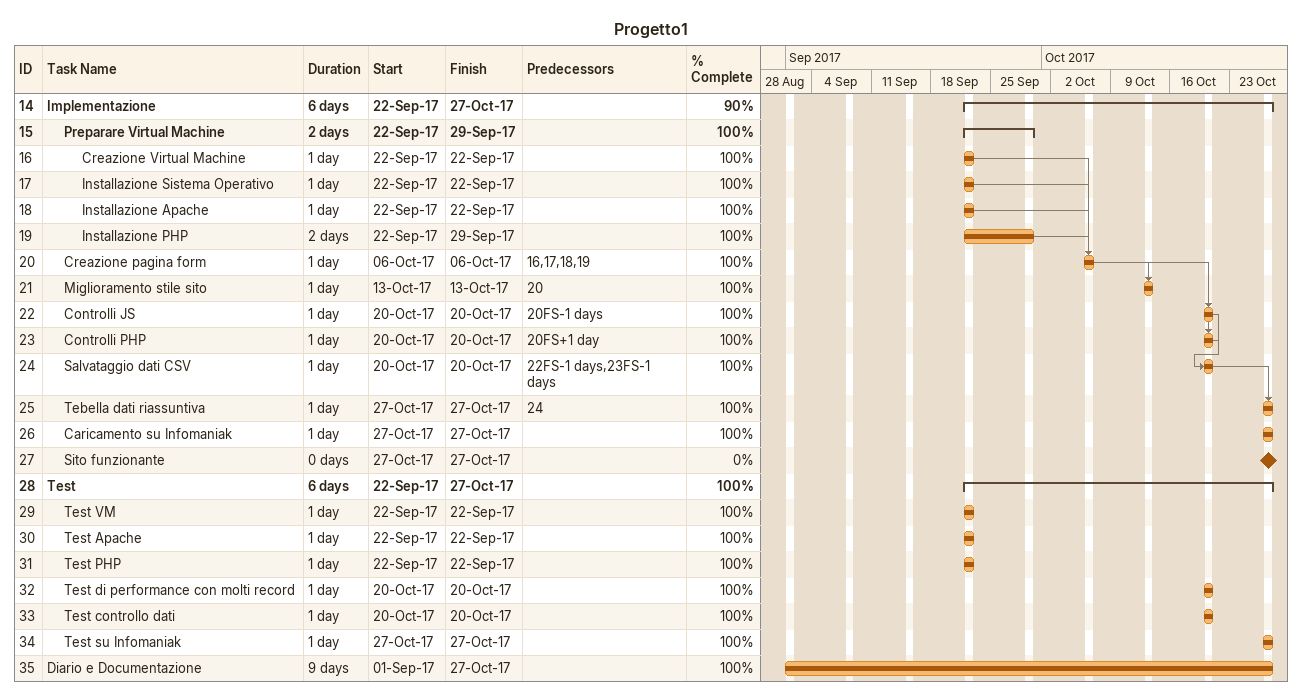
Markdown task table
Progetto1

| ID | Level | Task | Duration | Start | Finish | Predecessors | % complete |
|---|---|---|---|---|---|---|---|
| 14 | 1 | **Implementazione** | 6d | 2017-09-22 | 2017-10-27 |  | 90 |
| 15 | 2 | **Preparare Virtual Machine** | 2d | 2017-09-22 | 2017-09-29 |  | 100 |
| 16 | 3 | Creazione Virtual Machine | 1d | 2017-09-22 | 2017-09-22 |  | 100 |
| 17 | 3 | Installazione Sistema Operativo | 1d | 2017-09-22 | 2017-09-22 |  | 100 |
| 18 | 3 | Installazione Apache | 1d | 2017-09-22 | 2017-09-22 |  | 100 |
| 19 | 3 | Installazione PHP | 2d | 2017-09-22 | 2017-09-29 |  | 100 |
| 20 | 2 | Creazione pagina form | 1d | 2017-10-06 | 2017-10-06 | 16, 17, 18, 19 | 100 |
| 21 | 2 | Miglioramento stile sito | 1d | 2017-10-13 | 2017-10-13 | 20 | 100 |
| 22 | 2 | Controlli JS | 1d | 2017-10-20 | 2017-10-20 | 20FS-1d | 100 |
| 23 | 2 | Controlli PHP | 1d | 2017-10-20 | 2017-10-20 | 20FS+1d | 100 |
| 24 | 2 | Salvataggio dati CSV | 1d | 2017-10-20 | 2017-10-20 | 22FS-1d, 23FS-1d | 100 |
| 25 | 2 | Tebella dati riassuntiva | 1d | 2017-10-27 | 2017-10-27 | 24 | 100 |
| 26 | 2 | Caricamento su Infomaniak | 1d | 2017-10-27 | 2017-10-27 |  | 100 |
| 27 | 2 | Sito funzionante | 0d | 2017-10-27 | 2017-10-27 |  | 0 |
| 28 | 1 | **Test** | 6d | 2017-09-22 | 2017-10-27 |  | 100 |
| 29 | 2 | Test VM | 1d | 2017-09-22 | 2017-09-22 |  | 100 |
| 30 | 2 | Test Apache | 1d | 2017-09-22 | 2017-09-22 |  | 100 |
| 31 | 2 | Test PHP | 1d | 2017-09-22 | 2017-09-22 |  | 100 |
| 32 | 2 | Test di performance con molti record | 1d | 2017-10-20 | 2017-10-20 |  | 100 |
| 33 | 2 | Test controllo dati | 1d | 2017-10-20 | 2017-10-20 |  | 100 |
| 34 | 2 | Test su Infomaniak | 1d | 2017-10-27 | 2017-10-27 |  | 100 |
| 35 | 1 | Diario e Documentazione | 9d | 2017-09-01 | 2017-10-27 |  | 100 |
